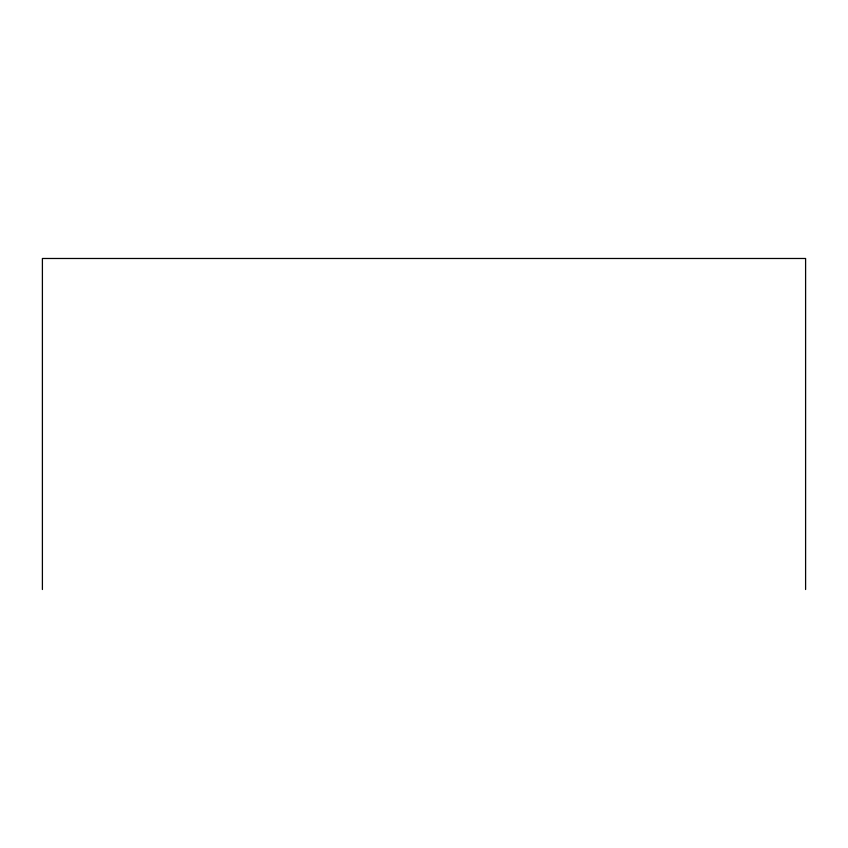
<?xml version="1.0" encoding="UTF-8"?>
<svg xmlns="http://www.w3.org/2000/svg" width="848" height="848" viewBox="0 0 848 848"><rect width="100%" height="100%" fill="white"/><g stroke="black" fill="none" stroke-linecap="round" stroke-linejoin="round"><path stroke-width="1.27" d="M805.6 589.519L805.6 258.481L42.4 258.481L42.4 589.519"/></g></svg>
